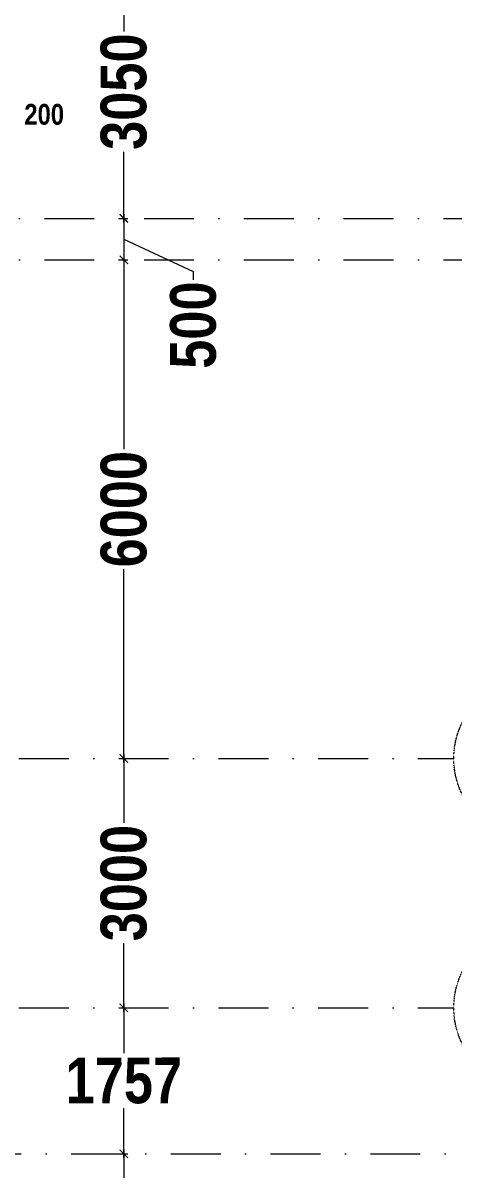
# Model space of a CAD drawing. Header units: millimetres. Extents: x -3092162 to 4513894, y -12317808 to 1849994.
# Drawn here: x -372517 to -367335, y -5846579 to -5832681 of the extents above; entities that cross this region are included whole.
import ezdxf

# ---------------------------------------------------------------- set-up
doc = ezdxf.new("R2010")
doc.units = ezdxf.units.MM
doc.header["$LTSCALE"] = 2
doc.header["$MEASUREMENT"] = 0
doc.linetypes.add('DASHDOT', pattern=[1, 0.5, -0.25, 0, -0.25])
for name, color, linetype, lineweight in [('D DIM', 250, 'Continuous', 9), ('GRID', 251, 'DASHDOT', 5), ('ST TEXT', 251, 'DASHDOT', 5)]:
    doc.layers.add(name, color=color, linetype=linetype, lineweight=lineweight)
doc.styles.add('COLOUMNN DIM', font='ARIALNB.TTF', dxfattribs={"height": 550})
doc.styles.add('INNER DIM', font='ARIALNB.TTF', dxfattribs={"height": 250})

# ---------------------------------------------------------------- blocks, each defined once
blk = doc.blocks.new('_ArchTick')
at = {"color": 0, "linetype": 'ByBlock', "const_width": 0.15}
blk.add_lwpolyline([(-0.5, -0.5), (0.5, 0.5)], dxfattribs=at)

msp = doc.modelspace()

# ---------------------------------------------------------------- linework, layer by layer
at = {"layer": 'D DIM', "ltscale": 100}
for p, q in [((-371305, -5831931.2), (-371305, -5832782.6)), ((-371305, -5835081.2), (-371305, -5834229.8)), ((-371355, -5835031.2), (-371255, -5835031.2)), ((-371355, -5835031.2), (-371255, -5835031.2)), ((-371305, -5834981.2), (-371305, -5835581.2)), ((-371305, -5835281.2), (-370469.7, -5835669.7)), ((-371305, -5835481.2), (-371305, -5837809.1)), ((-371355, -5835531.2), (-371255, -5835531.2)), ((-371355, -5835531.2), (-371255, -5835531.2)), ((-370469.7, -5835669.7), (-370469.7, -5835769.7)), ((-371305, -5841581.2), (-371305, -5839253.3)), ((-371305, -5841481.2), (-371305, -5842307.6)), ((-371355, -5841531.2), (-371255, -5841531.2)), ((-371355, -5841531.2), (-371255, -5841531.2)), ((-371305, -5844581.2), (-371305, -5843754.8)), ((-371355, -5844531.2), (-371255, -5844531.2)), ((-371355, -5844531.2), (-371255, -5844531.2)), ((-371305, -5844481.2), (-371305, -5845079.3)), ((-371305, -5846338.6), (-371305, -5845740.5)), ((-371355, -5846288.6), (-371255, -5846288.6)), ((-371355, -5846288.6), (-371255, -5846288.6)), ((-371305, -5846238.6), (-371305, -5846579.3))]:
    msp.add_line(p, q, dxfattribs=at)
at = {"layer": 'GRID', "color": 6, "ltscale": 600}
for p, q in [((-461068.5, -5835031.2), (-366441.1, -5835031.2)), ((-461068.5, -5835531.2), (-366441.1, -5835531.2)), ((-460174.2, -5841531.2), (-367334.7, -5841531.2)), ((-460174.2, -5844531.2), (-367334.7, -5844531.2)), ((-461947.1, -5846288.6), (-365562.3, -5846288.6))]:
    msp.add_line(p, q, dxfattribs=at)
at = {"layer": 'ST TEXT', "ltscale": 0.1}
for centre in [(-366356.8, -5831944.3), (-366356.8, -5841531.2), (-366356.8, -5844531.2)]:
    msp.add_circle(centre, 978.4, dxfattribs=at)

# ---------------------------------------------------------------- block references
at = {"layer": 'D DIM', "ltscale": 100, "xscale": 100, "yscale": 100, "zscale": 100}
for p, rotation in [((-371305, -5835031.2), 90), ((-371305, -5835031.2), 270), ((-371305, -5835531.2), 90), ((-371305, -5835531.2), 270), ((-371305, -5841531.2), 90), ((-371305, -5841531.2), 270), ((-371305, -5844531.2), 90), ((-371305, -5844531.2), 270), ((-371305, -5846288.6), 270), ((-371305, -5846288.6), 90)]:
    msp.add_blockref('_ArchTick', p, dxfattribs=dict(at, rotation=rotation))

# ---------------------------------------------------------------- texts
at = {"layer": 'D DIM', "ltscale": 100, "char_height": 550, "attachment_point": 5, "style": 'COLOUMNN DIM'}
for s, insert, rotation in [('\\A1;3050', (-371305, -5833506.2), 90), ('\\A1;500', (-370469.7, -5836315.9), 90), ('\\A1;6000', (-371305, -5838531.2), 90), ('\\A1;3000', (-371305, -5843031.2), 90), ('\\A1;1757', (-371305, -5845409.9), 0.1)]:
    msp.add_mtext(s, dxfattribs=dict(at, insert=insert, rotation=rotation))
at = {"layer": 'D DIM', "ltscale": 100, "insert": (-372263.1, -5833781), "char_height": 250, "attachment_point": 5, "style": 'INNER DIM'}
msp.add_mtext('\\A1;200', dxfattribs=at)

doc.saveas('drawing.dxf')
